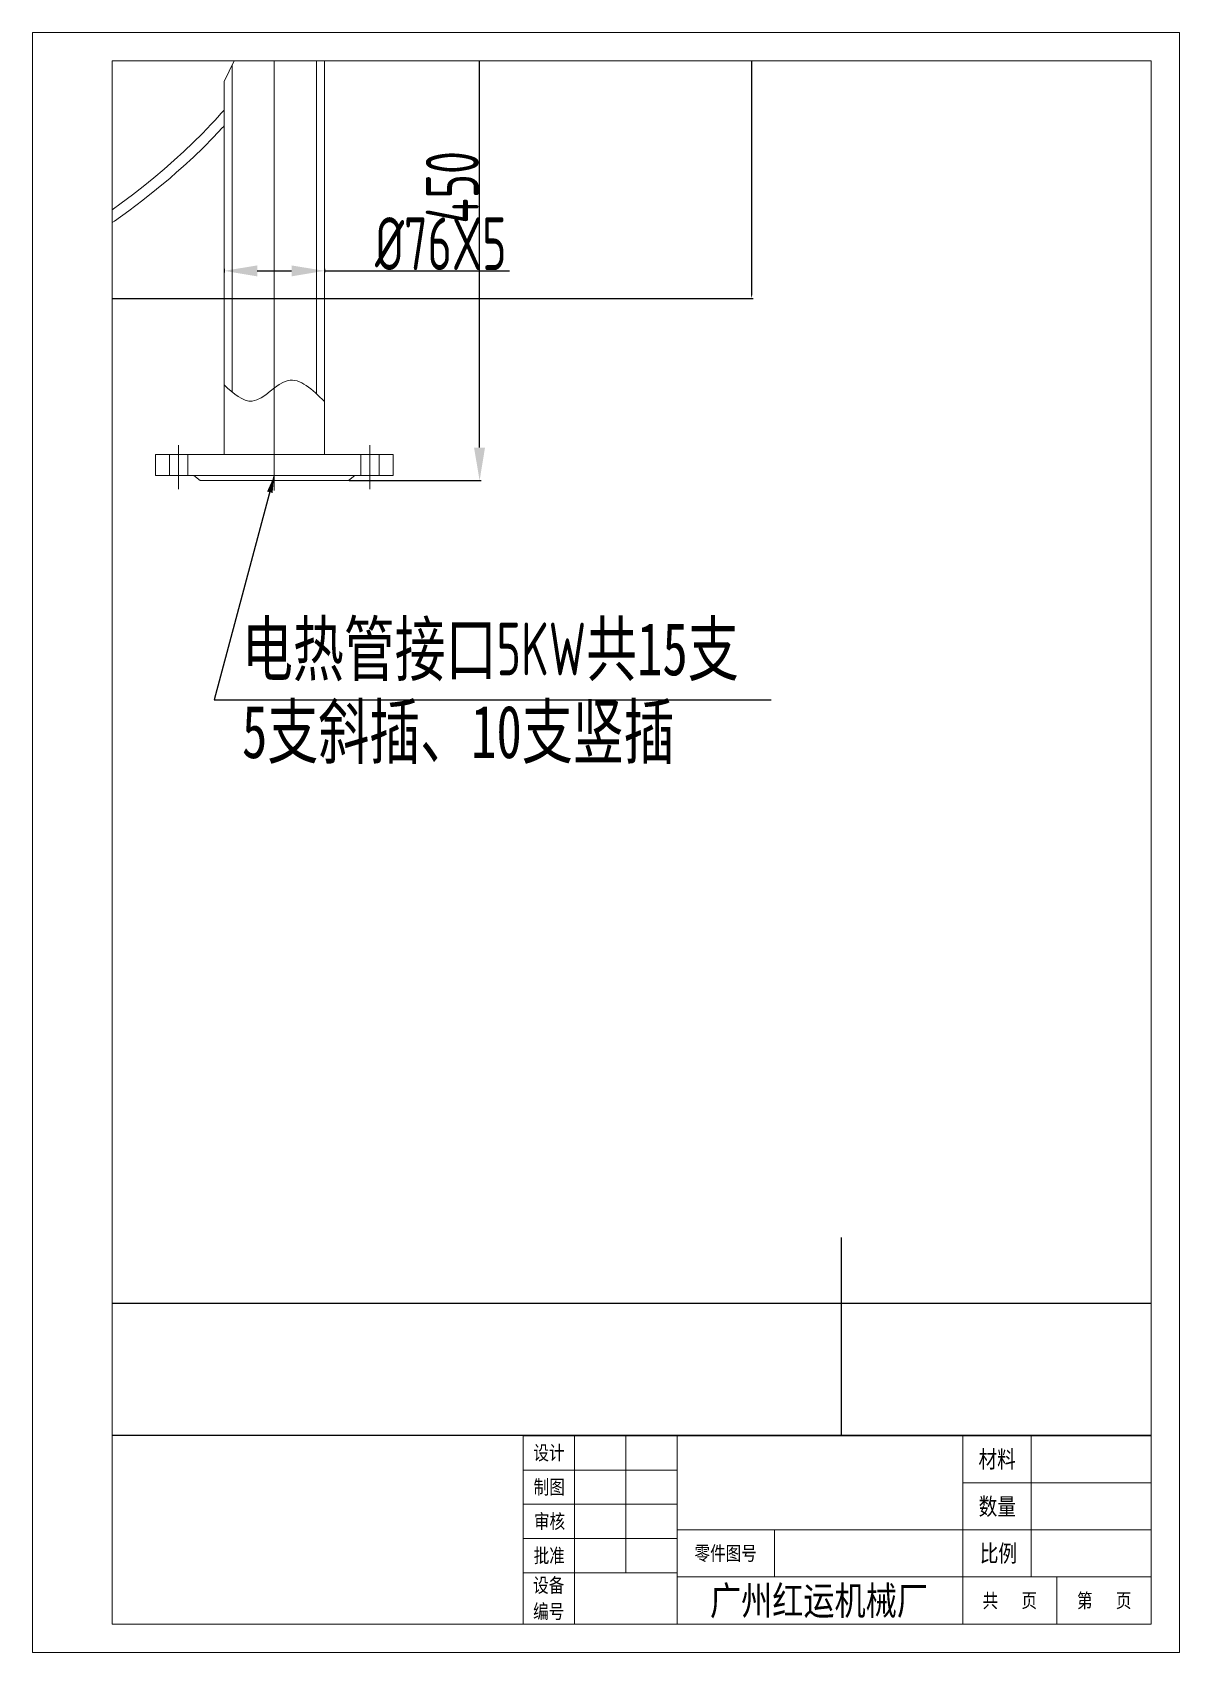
# Paper-space layout 'A4V' of a CAD drawing. Header units: millimetres. Extents: x 0 to 201, y 0 to 284.
# The model-space entities are those that its viewports show. They can reach past a viewport. Long polylines and large blocks are cut down to what shows.
import ezdxf

# ---------------------------------------------------------------- set-up
doc = ezdxf.new("R2010")
doc.units = ezdxf.units.MM
doc.header["$LTSCALE"] = 100
doc.linetypes.add('DASHDOT2', pattern=[12.7, 6.35, -3.175, 0, -3.175])
doc.linetypes.add('HIDDEN2', pattern=[4.7625, 3.175, -1.5875])
doc.layers.get('0').update_dxf_attribs({"lineweight": 20})
for name, color, linetype in [('1轮廓实线层', 7, 'Continuous'), ('2细线层', 4, 'Continuous'), ('图框层', 7, 'Continuous')]:
    doc.layers.add(name, color=color, linetype=linetype)
for name, color, linetype, lineweight in [('中心线', 1, 'DASHDOT2', 13), ('标注线', 140, 'Continuous', 13), ('虚线', 8, 'HIDDEN2', 15)]:
    doc.layers.add(name, color=color, linetype=linetype, lineweight=lineweight)
doc.styles.add('gcz', font='SIMFANG.TTF', dxfattribs={"width": 0.7})
doc.styles.get("Standard").update_dxf_attribs({"font": 'isocp.shx', "width": 0.707, "bigfont": 'hztxt.shx'})
doc.dimstyles.new('ISO-20', dxfattribs={"dimtxt": 20, "dimasz": 13, "dimexe": 1.25, "dimexo": 0.625, "dimtad": 1, "dimtoh": 1, "dimtxsty": 'Standard', "dimcen": 2.5, "dimadec": 0, "dimazin": 0, "dimtfac": 1, "dimtmove": 0, "dimatfit": 3, "dimfxl": 0, "dimarcsym": 0})
doc.dimstyles.new('ISO-30', dxfattribs={"dimtxt": 40, "dimasz": 25, "dimexe": 1.25, "dimexo": 0.625, "dimtad": 1, "dimtoh": 1, "dimtxsty": 'Standard', "dimcen": 2.5, "dimadec": 0, "dimazin": 0, "dimtfac": 1, "dimtmove": 0, "dimatfit": 3, "dimfxl": 0, "dimarcsym": 0})
doc.dimstyles.new('ISO-6', dxfattribs={"dimtxt": 6, "dimasz": 3.5, "dimexe": 1.25, "dimexo": 0.625, "dimtad": 1, "dimtoh": 1, "dimtxsty": 'Standard', "dimcen": 2.5, "dimadec": 0, "dimazin": 0, "dimtfac": 1, "dimtmove": 0, "dimatfit": 3, "dimfxl": 0, "dimarcsym": 0})

# ---------------------------------------------------------------- blocks, each defined once
blk = doc.blocks.new('*D268')
at = {"layer": 'Defpoints', "color": 0}
for p in [(20505.2, 1104.9), (20470.2, 705.4), (21585.8, 705.4)]:
    blk.add_point(p, dxfattribs=at)
at = {"layer": '标注线', "color": 0, "lineweight": -2}
for p, q in [((20505.8, 1104.9), (21587, 1104.9)), ((21585.8, 1101.4), (21585.8, 708.9)), ((20470.8, 705.4), (21587, 705.4))]:
    blk.add_line(p, q, dxfattribs=at)
at = {"layer": '标注线', "color": 0}
for points in [[(21585.2, 1101.4), (21586.4, 1101.4), (21585.8, 1104.9)], [(21585.2, 708.9), (21586.4, 708.9), (21585.8, 705.4)]]:
    blk.add_solid(points, dxfattribs=at)
at = {"layer": '标注线', "color": 0, "insert": (21581.7, 905.1), "char_height": 6, "attachment_point": 5, "rotation": 90}
blk.add_mtext('399,56', dxfattribs=at)
blk = doc.blocks.new('*D256')
at = {"layer": 'Defpoints', "color": 0}
for p in [(21262.2, 1011.9), (21379.7, 1011.9), (21280.4, 567.3)]:
    blk.add_point(p, dxfattribs=at)
at = {"layer": '标注线', "color": 0, "lineweight": -2}
for p, q in [((21262.8, 1011.9), (21380.9, 1011.9)), ((21379.7, 592.3), (21379.7, 986.9)), ((21281, 567.3), (21380.9, 567.3))]:
    blk.add_line(p, q, dxfattribs=at)
at = {"layer": '标注线', "color": 0}
for points in [[(21375.5, 986.9), (21383.8, 986.9), (21379.7, 1011.9)], [(21375.5, 592.3), (21383.8, 592.3), (21379.7, 567.3)]]:
    blk.add_solid(points, dxfattribs=at)
at = {"layer": '标注线', "color": 0, "insert": (21359, 789.6), "char_height": 40, "attachment_point": 5, "rotation": 90}
blk.add_mtext('450', dxfattribs=at)
blk = doc.blocks.new('*D255')
at = {"layer": 'Defpoints', "color": 0}
for p in [(21186.2, 728.5), (21262.2, 728.5), (21262.2, 726.3)]:
    blk.add_point(p, dxfattribs=at)
at = {"layer": '标注线', "color": 0, "lineweight": -2}
for p, q in [((21186.2, 727.9), (21186.2, 725)), ((21211.2, 726.3), (21237.2, 726.3)), ((21262.2, 727.9), (21262.2, 725)), ((21262.2, 726.3), (21402.4, 726.3))]:
    blk.add_line(p, q, dxfattribs=at)
at = {"layer": '标注线', "color": 0}
for points in [[(21211.2, 730.4), (21211.2, 722.1), (21186.2, 726.3)], [(21237.2, 730.4), (21237.2, 722.1), (21262.2, 726.3)]]:
    blk.add_solid(points, dxfattribs=at)
at = {"layer": '标注线', "color": 0, "insert": (21350.3, 746.9), "char_height": 40, "attachment_point": 5}
blk.add_mtext('%%c76X5', dxfattribs=at)

msp = doc.modelspace()

# ---------------------------------------------------------------- linework, layer by layer
for p, q in [((21256.152, 1011.879), (21186.152, 869.917)), ((21256.152, 1011.879), (21256.152, 633.024)), ((21262.152, 1011.879), (21262.152, 587.07)), ((21192.152, 882.085), (21192.152, 634.564)), ((21186.152, 869.917), (21186.152, 587.07)), ((21134.152, 587.07), (21134.152, 571.07)), ((21224.152, 587.07), (21134.152, 587.07)), ((21224.152, 587.07), (21314.152, 587.07)), ((21314.152, 587.07), (21314.152, 571.07)), ((21134.152, 571.07), (21224.152, 571.07)), ((21163.152, 571.07), (21167.925, 567.298)), ((21167.925, 567.298), (21224.152, 567.298)), ((21314.152, 571.07), (21224.152, 571.07)), ((21280.38, 567.298), (21224.152, 567.298)), ((21285.152, 571.07), (21280.38, 567.298))]:
    msp.add_line(p, q)
msp.add_ellipse((20470.152, 1054.912), major_axis=(700, 0), ratio=0.5, start_param=-1.21156121, end_param=-0.02857532)
for points, knots in [([(20719.112, 719.654), (20767.275, 729.786), (20770.428, 730.524), (20802.402, 738.156), (20830.312, 746.023), (20883.781, 763.589), (20909.34, 773.289), (20957.643, 794.356), (20980.389, 805.724), (21022.655, 829.938), (21042.176, 842.785), (21077.636, 869.753), (21093.576, 883.874), (21121.567, 913.173), (21133.618, 928.35), (21153.565, 959.519), (21161.46, 975.512), (21171.693, 1004.668), (21174.841, 1017.735), (21177.187, 1035.542), (21177.623, 1040.226), (21177.879, 1044.912)], [2.00136206, 2.00136206, 2.00136206, 2.00136206, 2.01617424, 2.01617424, 2.15212985, 2.15212985, 2.28808545, 2.28808545, 2.42404105, 2.42404105, 2.55999666, 2.55999666, 2.69595226, 2.69595226, 2.83190786, 2.83190786, 2.96786347, 2.96786347, 3.07583031, 3.07583031, 3.11426548, 3.11426548, 3.11426548, 3.11426548]), ([(21139.808, 1044.912), (21139.377, 1038.667), (21138.542, 1032.415), (21135.386, 1016.537), (21132.509, 1006.888), (21124.734, 987.522), (21119.834, 977.805), (21107.945, 958.393), (21100.955, 948.7), (21084.873, 929.478), (21075.782, 919.951), (21055.546, 901.22), (21044.402, 892.017), (21020.161, 874.082), (21007.063, 865.351), (20979.044, 848.493), (20964.124, 840.366), (20932.619, 824.834), (20916.035, 817.427), (20881.377, 803.434), (20863.304, 796.846), (20818.892, 782.289), (20791.98, 774.719), (20719.112, 758.349)], [0.034476, 0.034476, 0.034476, 0.034476, 0.09905282, 0.09905282, 0.19810564, 0.19810564, 0.29715846, 0.29715846, 0.39621128, 0.39621128, 0.4952641, 0.4952641, 0.59431692, 0.59431692, 0.69336974, 0.69336974, 0.79242256, 0.79242256, 0.89147538, 0.89147538, 0.9905282, 0.9905282, 1.12645001, 1.12645001, 1.12645001, 1.12645001]), ([(20719.112, 626.169), (20772.494, 636.625), (20780.822, 638.479), (20827.4, 649.355), (20864.469, 659.952), (20924.52, 680.642), (20948.344, 689.898), (20994.185, 709.959), (21016.187, 720.756), (21052.767, 740.939), (21067.797, 749.975), (21094.116, 767.275), (21105.602, 775.4), (21127.687, 792.278), (21138.281, 801.027), (21158.207, 818.905), (21167.568, 828.015), (21179.747, 840.963), (21182.985, 844.523), (21186.152, 848.128)], [1.971776037, 1.971776037, 1.971776037, 1.971776037, 2.007711664, 2.007711664, 2.17413351, 2.17413351, 2.28975543, 2.28975543, 2.40537735, 2.40537735, 2.491297124, 2.491297124, 2.562236701, 2.562236701, 2.633176278, 2.633176278, 2.701993973, 2.701993973, 2.727643869, 2.727643869, 2.727643869, 2.727643869]), ([(20719.112, 618.098), (20774.549, 628.869), (20784.906, 631.187), (20821.091, 639.772), (20846.443, 646.677), (20895.359, 661.847), (20918.944, 670.087), (20964.575, 687.991), (20986.625, 697.659), (21028.978, 718.425), (21049.289, 729.526), (21084.398, 751.015), (21099.518, 761.151), (21128.37, 782.458), (21142.099, 793.625), (21165.577, 814.842), (21175.592, 824.709), (21185.42, 835.353), (21185.787, 835.752), (21186.152, 836.151)], [1.969420294, 1.969420294, 1.969420294, 1.969420294, 2.013851839, 2.013851839, 2.125977469, 2.125977469, 2.236189553, 2.236189553, 2.346401636, 2.346401636, 2.45661372, 2.45661372, 2.546417952, 2.546417952, 2.636222183, 2.636222183, 2.709104812, 2.709104812, 2.711935903, 2.711935903, 2.711935903, 2.711935903])]:
    msp.add_open_spline(points, degree=3, knots=knots)
at = {"layer": '1轮廓实线层'}
msp.add_line((21653.924, -156.2), (21653.924, -6.2), dxfattribs=at)
at = {"layer": '2细线层'}
for p, q in [((21653.924, -156.2), (21653.924, -56.2)), ((18683.924, -156.2), (24623.924, -156.2))]:
    msp.add_line(p, q, dxfattribs=at)
at = {"layer": '中心线'}
for p, q in [((21224.152, 989.896), (21224.152, 559.83)), ((21151.652, 560.795), (21151.652, 594.214)), ((21296.652, 560.795), (21296.652, 594.214))]:
    msp.add_line(p, q, dxfattribs=at)
at = {"layer": '图框层'}
msp.add_line((18933.924, -56.2), (24523.924, -56.2), dxfattribs=at)
at = {"layer": '标注线'}
msp.add_spline([(21262.152, 627.27), (21234.573, 643.193), (21207.525, 627.576), (21186.152, 639.916)], degree=3, dxfattribs=at)
at = {"layer": '虚线'}
for p, q in [((21144.652, 587.07), (21144.652, 571.07)), ((21158.652, 587.07), (21158.652, 571.07)), ((21289.652, 587.07), (21289.652, 571.07)), ((21303.652, 587.07), (21303.652, 571.07))]:
    msp.add_line(p, q, dxfattribs=at)

# ---------------------------------------------------------------- texts
at = {"layer": '标注线', "char_height": 40, "width": 517.82235, "attachment_point": 1}
for s, insert in [('{\\fSimSun|b0|i0|c134|p54;电热管接口}5KW{\\fSimSun|b0|i0|c134|p54;共15支}', (21199.692, 459.762)), ('{\\fSimSun|b0|i0|c134|p54;5支斜插、10支竖插}', (21199.692, 397.047))]:
    msp.add_mtext(s, dxfattribs=dict(at, insert=insert))

# ---------------------------------------------------------------- dimensions: what is measured, and where the dimension line sits
at = {"layer": '标注线'}
dim = msp.add_linear_dim(base=(21585.767, 705.35), p1=(20505.152, 1104.912), p2=(20470.152, 705.35), angle=90, dimstyle='ISO-6', dxfattribs=at)
dim.commit()
dim.dimension.update_dxf_attribs({"geometry": '*D268', "text_midpoint": (21581.695, 905.131)})
dim = msp.add_linear_dim(base=(21379.65, 1011.879), p1=(21280.38, 567.298), p2=(21262.152, 1011.879), angle=90, text='450', dimstyle='ISO-30', dxfattribs=at)
dim.commit()
dim.dimension.update_dxf_attribs({"geometry": '*D256', "text_midpoint": (21359.025, 789.588)})
dim = msp.add_linear_dim(base=(21262.152, 726.253), p1=(21186.152, 728.494), p2=(21262.152, 728.494), text='%%c<>X5', dimstyle='ISO-30', dxfattribs=at)
dim.commit()
dim.dimension.update_dxf_attribs({"geometry": '*D255', "text_midpoint": (21350.311, 726.253), "dimtype": 160})

# ---------------------------------------------------------------- leaders
msp.add_leader([(21224.152, 571.07), (21178.647, 401.242), (21600.696, 401.242)], dimstyle='ISO-20', override={"dimgap": 0.625, "dimtad": 0}, dxfattribs=at)

psp = doc.layouts.new('A4V')

# ---------------------------------------------------------------- linework, layer by layer
for p, q in [((0.18, 284.2), (0.18, 0.21)), ((201.18, 284.2), (0.18, 284.2)), ((0.18, 284.2), (201.18, 284.2)), ((201.18, 0.21), (201.18, 284.2)), ((14.18, 279.2), (14.18, 5.21)), ((196.18, 279.2), (14.18, 279.2)), ((196.18, 5.21), (196.18, 279.2)), ((86.18, 38.21), (86.18, 5.21)), ((86.18, 38.21), (95.18, 38.21)), ((196.18, 38.21), (86.18, 38.21)), ((95.18, 38.21), (95.18, 32.21)), ((104.18, 38.21), (104.18, 32.21)), ((113.18, 38.21), (113.18, 5.21)), ((113.18, 38.21), (113.18, 32.21)), ((113.18, 38.21), (163.18, 38.21)), ((163.18, 38.21), (163.18, 5.21)), ((163.18, 38.21), (175.18, 38.21)), ((163.18, 38.21), (163.18, 21.71)), ((175.18, 38.21), (175.18, 21.71)), ((196.18, 5.21), (196.18, 38.21)), ((95.18, 32.21), (86.18, 32.21)), ((104.18, 32.21), (95.18, 32.21)), ((95.18, 32.21), (95.18, 26.21)), ((113.18, 32.21), (104.18, 32.21)), ((104.18, 32.21), (104.18, 26.21)), ((104.18, 32.21), (104.18, 26.21)), ((113.18, 32.21), (113.18, 26.21)), ((163.18, 29.96), (196.18, 29.96)), ((95.18, 26.21), (86.18, 26.21)), ((95.18, 26.21), (95.18, 20.21)), ((104.18, 26.21), (95.18, 26.21)), ((104.18, 26.21), (95.18, 26.21)), ((104.18, 26.21), (104.18, 20.21)), ((113.18, 26.21), (104.18, 26.21)), ((113.18, 26.21), (113.18, 20.21)), ((95.18, 20.21), (86.18, 20.21)), ((104.18, 20.21), (95.18, 20.21)), ((95.18, 20.21), (95.18, 14.21)), ((104.18, 20.21), (104.18, 14.21)), ((113.18, 20.21), (104.18, 20.21)), ((113.18, 21.71), (196.18, 21.71)), ((113.18, 20.21), (113.18, 14.21)), ((130.18, 13.46), (130.18, 21.71)), ((163.18, 21.71), (163.18, 5.21)), ((175.18, 21.71), (175.18, 13.46)), ((86.18, 14.21), (113.18, 14.21)), ((95.18, 14.21), (86.18, 14.21)), ((104.18, 14.21), (95.18, 14.21)), ((95.18, 14.21), (95.18, 5.21)), ((113.18, 14.21), (104.18, 14.21)), ((113.18, 13.46), (130.18, 13.46)), ((163.18, 13.46), (113.18, 13.46)), ((163.18, 13.46), (196.18, 13.46)), ((179.68, 13.46), (179.68, 5.21)), ((14.18, 5.21), (196.18, 5.21)), ((201.18, 0.21), (201.18, 5.21)), ((0.18, 0.21), (201.18, 0.21))]:
    psp.add_line(p, q)

# ---------------------------------------------------------------- texts
at = {"style": 'gcz', "width": 0.8}
for s, height, p in [('设计', 2.5, (87.96, 33.98)), ('材料', 3, (165.94, 32.61)), ('制图', 2.5, (88.01, 27.97)), ('数量', 3, (165.97, 24.32)), ('审核', 2.5, (88.06, 21.96)), ('批准', 2.5, (88.01, 15.95)), ('零件图号', 2.5, (116.19, 16.37)), ('比例', 3, (166.17, 16.11)), ('设备', 2.5, (87.91, 10.76)), ('广州红运机械厂', 5, (118.9, 6.82)), ('编号', 2.5, (87.91, 6.17)), ('共   页', 2.5, (166.66, 8.08)), ('第   页', 2.5, (183.21, 8.08))]:
    psp.add_text(s, height=height, dxfattribs=at).set_placement(p)

# ---------------------------------------------------------------- viewports
at = {"layer": '0'}
psp.add_viewport(center=(105.18, 142.2), size=(182, 273.993), view_center_point=(21494.901, 293.037), view_height=1184.6698, dxfattribs=at)

doc.saveas('drawing.dxf')
